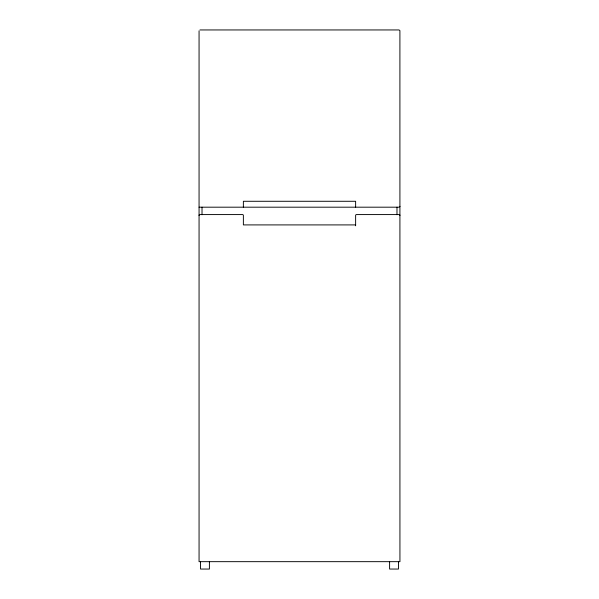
<?xml version="1.0" encoding="UTF-8"?>
<svg xmlns="http://www.w3.org/2000/svg" width="599" height="599" viewBox="0 0 599 599"><rect width="100%" height="100%" fill="white"/><g stroke="black" fill="none" stroke-linecap="round" stroke-linejoin="round"><path stroke-width="0.9" d="M399.937 206.303L399.818 206.745M199.954 29.95L399.046 29.95L399.907 30.609L399.937 561.667L199.063 561.667L199.063 30.834M199.063 207.187L399.046 207.187M355.626 224.91L243.374 224.91L243.374 215.46A0.884 0.884 0 0 0 242.49 214.577L199.954 214.577A0.884 0.884 0 0 0 199.063 215.46M398.455 561.667L398.455 569.05L389.597 569.05L389.597 561.667M396.98 207.187L396.98 214.719M355.626 207.187L355.626 201.279L243.374 201.279L243.374 207.187M355.626 225.801L355.626 215.46A0.884 0.884 0 0 1 356.51 214.577L399.046 214.577A0.884 0.884 0 0 1 399.937 215.46M209.403 561.667L209.403 569.05L200.545 569.05L200.545 561.667M202.02 207.187L202.02 214.719"/></g></svg>
